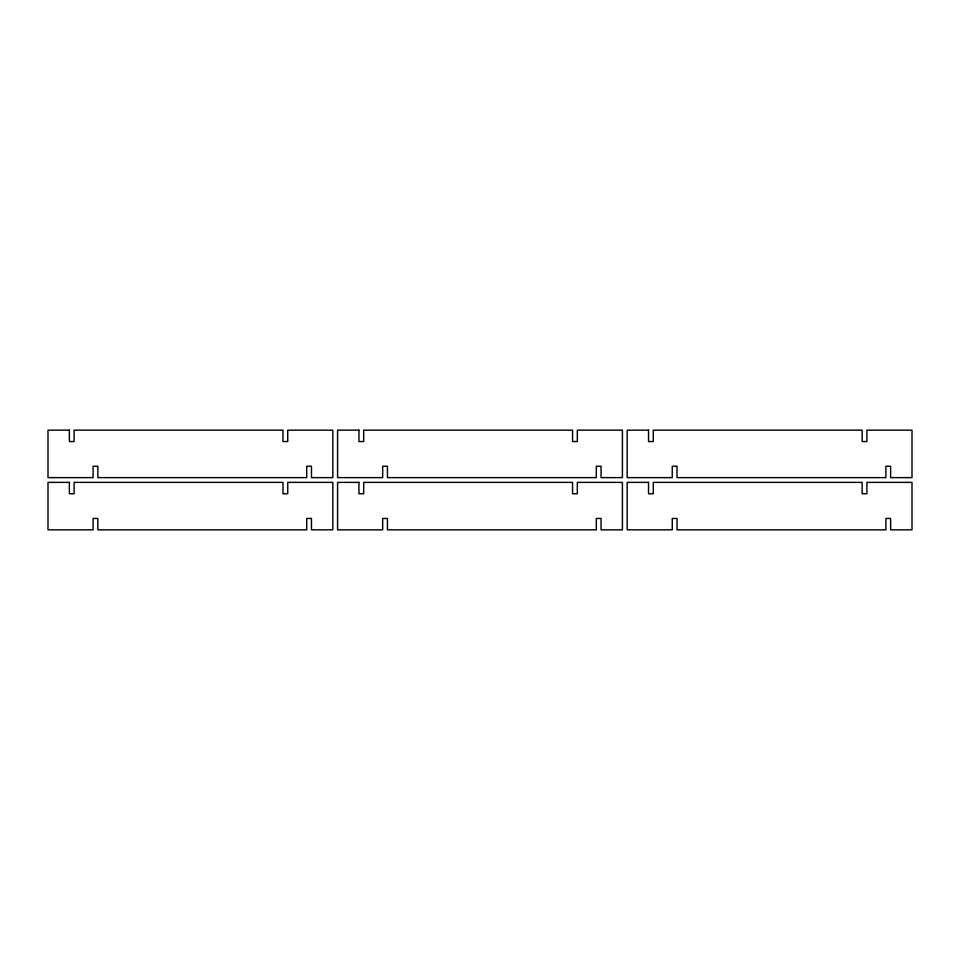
<?xml version="1.0" encoding="UTF-8"?>
<svg xmlns="http://www.w3.org/2000/svg" width="960" height="960" viewBox="0 0 960 960"><rect width="100%" height="100%" fill="white"/><g stroke="black" fill="none" stroke-linecap="round" stroke-linejoin="round"><path stroke-width="1.44" d="M69.36 430.152L48 430.152L48 477.624L93.096 477.624L93.096 466.236L97.848 466.236L97.848 477.624L306.72 477.624L306.72 466.236L311.472 466.236L311.472 477.624L332.832 477.624L332.832 430.152L287.736 430.152L287.736 441.552L282.984 441.552L282.984 430.152L74.112 430.152L74.112 441.552L69.36 441.552L69.36 430.152M358.944 430.152L337.584 430.152L337.584 477.624L382.68 477.624L382.68 466.236L387.432 466.236L387.432 477.624L596.304 477.624L596.304 466.236L601.056 466.236L601.056 477.624L622.416 477.624L622.416 430.152L577.32 430.152L577.32 441.552L572.568 441.552L572.568 430.152L363.696 430.152L363.696 441.552L358.944 441.552L358.944 430.152M648.528 430.152L627.168 430.152L627.168 477.624L672.264 477.624L672.264 466.236L677.016 466.236L677.016 477.624L885.888 477.624L885.888 466.236L890.64 466.236L890.64 477.624L912 477.624L912 430.152L866.904 430.152L866.904 441.552L862.152 441.552L862.152 430.152L653.28 430.152L653.28 441.552L648.528 441.552L648.528 430.152M69.36 482.376L48 482.376L48 529.848L93.096 529.848L93.096 518.448L97.848 518.448L97.848 529.848L306.72 529.848L306.72 518.448L311.472 518.448L311.472 529.848L332.832 529.848L332.832 482.376L287.736 482.376L287.736 493.764L282.984 493.764L282.984 482.376L74.112 482.376L74.112 493.764L69.36 493.764L69.36 482.376M358.944 482.376L337.584 482.376L337.584 529.848L382.68 529.848L382.68 518.448L387.432 518.448L387.432 529.848L596.304 529.848L596.304 518.448L601.056 518.448L601.056 529.848L622.416 529.848L622.416 482.376L577.32 482.376L577.32 493.764L572.568 493.764L572.568 482.376L363.696 482.376L363.696 493.764L358.944 493.764L358.944 482.376M648.528 482.376L627.168 482.376L627.168 529.848L672.264 529.848L672.264 518.448L677.016 518.448L677.016 529.848L885.888 529.848L885.888 518.448L890.64 518.448L890.64 529.848L912 529.848L912 482.376L866.904 482.376L866.904 493.764L862.152 493.764L862.152 482.376L653.28 482.376L653.28 493.764L648.528 493.764L648.528 482.376"/></g></svg>
